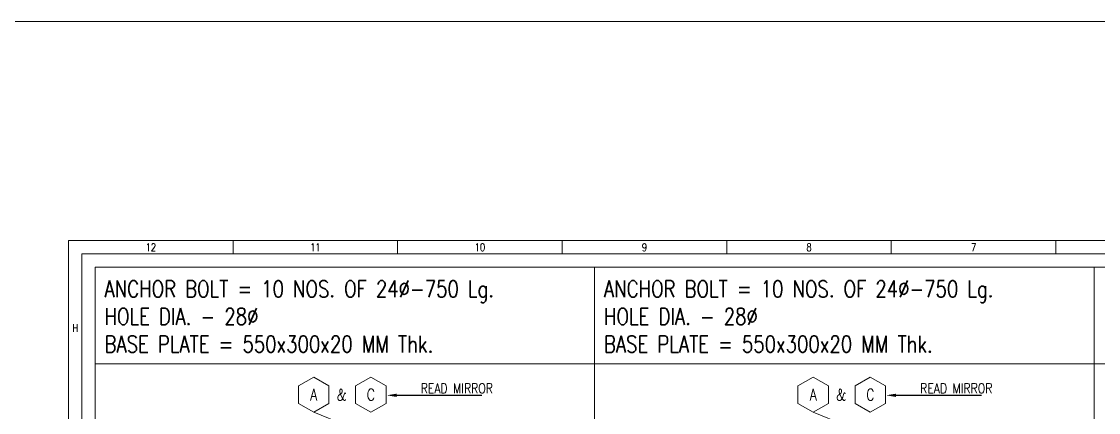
# Model space of a CAD drawing. Header units: inches. Extents: x 683042 to 921062, y -316188 to -5771.
# Drawn here: x 770308 to 773559, y -60449 to -59271 of the extents above; entities that cross this region are included whole.
import ezdxf
from ezdxf import colors
from ezdxf.entities.mleader import LeaderData, LeaderLine
from ezdxf.enums import TextEntityAlignment as Align
from ezdxf.math import Vec2, Vec3

# ---------------------------------------------------------------- set-up
doc = ezdxf.new("R2010")
doc.units = ezdxf.units.IN
doc.header["$MEASUREMENT"] = 0
doc.linetypes.add('CONTINOUS', pattern=[0])
doc.layers.add('01_SC_TEXT', color=3, linetype='CONTINOUS', lineweight=0)
doc.styles.add('AR-ROMANS-80', font='romans.shx', dxfattribs={"width": 0.8})
doc.styles.add('ROMANS', font='romans.shx', dxfattribs={"width": 0.8})
doc.styles.get("Standard").update_dxf_attribs({"font": 'arial.ttf'})

# ---------------------------------------------------------------- blocks, each defined once
blk = doc.blocks.new('A$C75FF52D8')
at = {"color": 251, "lineweight": 13}
for p, q in [((49.5, 416), (49.5, 420)), ((99, 416), (99, 420)), ((148.5, 416), (148.5, 420)), ((198, 416), (198, 420)), ((247.5, 416), (247.5, 420)), ((297, 416), (297, 420))]:
    blk.add_line(p, q, dxfattribs=at)
for points in [[(594, 420), (594, 0), (0, 0), (0, 420)], [(590, 416), (590, 4), (4, 4), (4, 416)], [(586, 412), (586, 8), (8, 8), (8, 412)]]:
    blk.add_lwpolyline(points, close=True, dxfattribs=at)
at = {"color": 251, "lineweight": 13, "char_height": 2.3, "attachment_point": 5, "style": 'ROMANS'}
for s, insert in [('\\A1;12', (24.75, 418)), ('\\A1;11', (74.25, 418)), ('\\A1;10', (123.75, 418)), ('\\A1;9', (173.25, 418)), ('\\A1;9', (173.25, 418)), ('\\A1;8', (222.75, 418)), ('\\A1;7', (272.25, 418)), ('\\A1;H', (2, 393.75))]:
    blk.add_mtext(s, dxfattribs=dict(at, insert=insert))
at = {"color": 23, "flags": 8}
for tag, p in [('REV6', (297.92, 54.53)), ('DATE6', (312.39, 54.53)), ('H6', (327.28, 54.53)), ('REV5', (297.92, 47.58)), ('DATE5', (312.39, 47.58)), ('H5', (327.28, 47.58)), ('REV4', (297.92, 40.64)), ('DATE4', (312.39, 40.64)), ('H4', (327.28, 40.64)), ('REV3', (297.92, 33.69)), ('DATE3', (312.39, 33.69)), ('H3', (327.28, 33.69)), ('REV2', (297.92, 26.75)), ('DATE2', (312.39, 26.75)), ('H2', (327.28, 26.75)), ('REV1', (297.92, 19.81)), ('DATE1', (312.39, 19.81)), ('H1', (327.28, 19.81))]:
    blk.add_attdef(tag, text='', height=2.5, dxfattribs=at).set_placement(p, align=Align.MIDDLE_CENTER)
for tag, p in [('CUSTOMER', (430.6, 53)), ('PROJECT', (430.6, 43)), ('DESIGN', (502.96, 43)), ('DRAWN', (524.15, 43)), ('CHECK', (545.34, 43)), ('APPROVED', (566.53, 43)), ('LOCATION', (430.6, 33)), ('DATE', (515.91, 33)), ('SCALE', (559.73, 33)), ('TITLE', (489.86, 23)), ('JOBNO.:', (489.86, 13)), ('DWG.NO.:', (543.31, 10.5)), ('REVISION', (560.99, 10.5)), ('SHEET', (576.22, 10.5))]:
    blk.add_attdef(tag, text='', height=2.5, dxfattribs=at).set_placement(p, align=Align.MIDDLE_LEFT)

msp = doc.modelspace()

# ---------------------------------------------------------------- linework, layer by layer
at = {"color": 6, "lineweight": 5}
for p, q in [((770530.06, -60302.251), (772038.06, -60302.251)), ((772038.06, -60302.251), (773546.06, -60302.251)), ((773546.06, -60302.251), (775054.06, -60302.251))]:
    msp.add_line(p, q, dxfattribs=at)
at = {"color": 5, "lineweight": 5}
msp.add_lwpolyline([(713537.982, -59270.73), (776843.292, -59270.73), (776843.292, -100442.191), (713537.982, -100442.191)], close=True, dxfattribs=at)
at = {"color": 6, "lineweight": 5}
for points in [[(770530.06, -60011.449), (772038.06, -60011.449), (772038.06, -62798.161), (770530.06, -62798.161)], [(772038.06, -60011.449), (773546.06, -60011.449), (773546.06, -62798.161), (772038.06, -62798.161)], [(773546.06, -60011.449), (775054.06, -60011.449), (775054.06, -62798.161), (773546.06, -62798.161)], [(771190.129, -60342.668), (771144.18, -60369.197), (771144.18, -60422.255), (771190.129, -60448.785), (771236.079, -60422.255), (771236.079, -60369.197)], [(771362.532, -60342.668), (771316.583, -60369.197), (771316.583, -60422.255), (771362.532, -60448.785), (771408.482, -60422.255), (771408.482, -60369.197)], [(772698.129, -60342.668), (772652.18, -60369.197), (772652.18, -60422.255), (772698.129, -60448.785), (772744.079, -60422.255), (772744.079, -60369.197)], [(772870.532, -60342.668), (772824.583, -60369.197), (772824.583, -60422.255), (772870.532, -60448.785), (772916.482, -60422.255), (772916.482, -60369.197)]]:
    msp.add_lwpolyline(points, close=True, dxfattribs=at)
for points in [[(771190.129, -60448.785), (771284.009, -60486.013)], [(772698.129, -60448.785), (772792.009, -60486.013)]]:
    msp.add_lwpolyline(points, dxfattribs=at)

# ---------------------------------------------------------------- block references
at = {"color": 31, "lineweight": 5, "true_color": 0xfecc66, "xscale": 10.03697449145293, "yscale": 10.03697449145293, "zscale": 10.03697449145293}
msp.add_blockref('A$C75FF52D8', (770449.762, -64146.682), dxfattribs=at)

# ---------------------------------------------------------------- texts
at = {"lineweight": 5, "style": 'AR-ROMANS-80', "width": 0.8}
for s, p in [('A', (771190.129, -60395.726)), ('&', (771274.405, -60395.726)), ('C', (771362.613, -60395.68)), ('A', (772698.129, -60395.726)), ('&', (772782.405, -60395.726)), ('C', (772870.613, -60395.68))]:
    msp.add_text(s, height=35, dxfattribs=at).set_placement(p, align=Align.MIDDLE_CENTER)
at = {"layer": '01_SC_TEXT', "color": 7, "lineweight": 5, "char_height": 50, "width": 1376.66294, "attachment_point": 5, "style": 'ROMANS'}
for insert in [(771246.75, -60159.869), (772754.75, -60159.869)]:
    msp.add_mtext('\\pxql;ANCHOR BOLT = 10 NOS. OF 24∅-750 Lg.\\PHOLE DIA. - 28∅\\PBASE PLATE = 550x300x20 MM Thk.', dxfattribs=dict(at, insert=insert))

# ---------------------------------------------------------------- leaders
at = {"color": 1, "lineweight": 5}
ml = msp.add_multileader_mtext('Standard', dxfattribs=at)
ml.set_content('\\pxi-3,l4,t4;READ MIRROR', color=1, style='AR-ROMANS-80')
ml.set_leader_properties(color=230)
ml.build(insert=Vec2(0, 0))
ml.multileader.update_dxf_attribs({"text_left_attachment_type": 6, "dogleg_length": 0.36, "arrow_head_size": 30})
ctx = ml.context
ctx.base_point, ctx.char_height, ctx.arrow_head_size, ctx.landing_gap_size, ctx.plane_origin = Vec3(771482.991, -60397.487), 30, 30, 0.045, Vec3(774221.281, -60406.178)
ctx.left_attachment = 6
notes = []
notes.append((ctx, [(0, (1, 1, 0), (771482.474, -60397.487), (1, 0), 0.517, [(0, [(771410.482, -60397.487)], 0, [])])]))
ctx.mtext.insert, ctx.mtext.line_spacing_factor, ctx.mtext.line_spacing_style, ctx.mtext.flow_direction = Vec3(771483.036, -60361.487), 0.9, 2, 5
ml = msp.add_multileader_mtext('Standard', dxfattribs=at)
ml.set_content('\\pxi-3,l4,t4;READ MIRROR', color=1, style='AR-ROMANS-80')
ml.set_leader_properties(color=230)
ml.build(insert=Vec2(0, 0))
ml.multileader.update_dxf_attribs({"text_left_attachment_type": 6, "dogleg_length": 0.36, "arrow_head_size": 30})
ctx = ml.context
ctx.base_point, ctx.char_height, ctx.arrow_head_size, ctx.landing_gap_size, ctx.plane_origin = Vec3(772990.991, -60397.487), 30, 30, 0.045, Vec3(775729.281, -60406.178)
ctx.left_attachment = 6
notes.append((ctx, [(0, (1, 1, 0), (772990.474, -60397.487), (1, 0), 0.517, [(0, [(772918.482, -60397.487)], 0, [])])]))
ctx.mtext.insert, ctx.mtext.line_spacing_factor, ctx.mtext.line_spacing_style, ctx.mtext.flow_direction = Vec3(772991.036, -60361.487), 0.9, 2, 5
for ctx, leaders in notes:
    for number, flags, end, landing, length, lines in leaders:
        leader = LeaderData()
        leader.index, (leader.has_last_leader_line, leader.has_dogleg_vector, leader.attachment_direction) = number, flags
        leader.last_leader_point, leader.dogleg_vector, leader.dogleg_length = Vec3(end), Vec3(landing), length
        for number, points, colour, breaks in lines:
            line = LeaderLine()
            line.index, line.vertices, line.color, line.breaks = number, Vec3.list(points), colors.encode_raw_color(colour), breaks
            leader.lines.append(line)
        ctx.leaders.append(leader)

doc.saveas('drawing.dxf')
